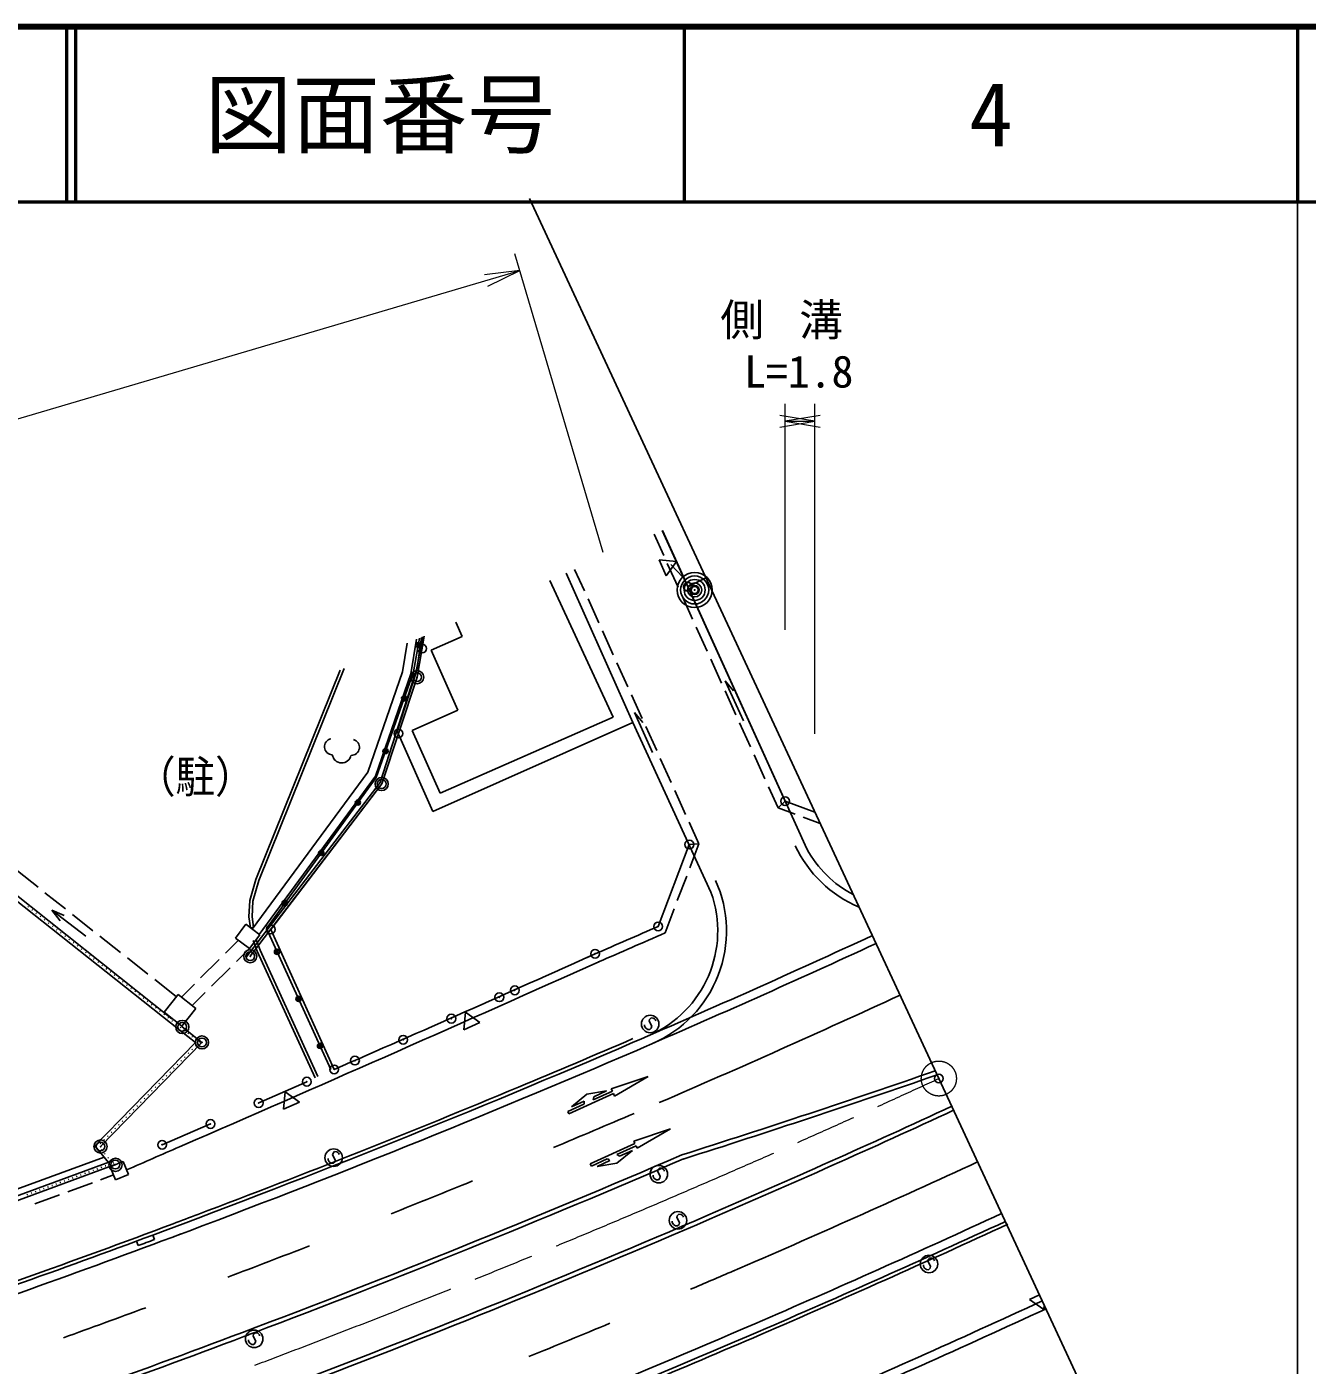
# Model space of a CAD drawing. Units: millimetres, scale not verified. Extents: x 40000 to 680000, y 20000 to 380000.
# Drawn here: x 506472 to 579546, y 303586 to 380000 of the extents above; entities that cross this region are included whole.
import ezdxf
from ezdxf.enums import TextEntityAlignment as Align

# ---------------------------------------------------------------- set-up
doc = ezdxf.new("R2010")
doc.units = ezdxf.units.MM
doc.header["$LTSCALE"] = 1000
doc.header["$PDMODE"] = 32
doc.header["$PDSIZE"] = 500
doc.linetypes.add('CHAIN', pattern=[18.5, 12, -1.5, 3.5, -1.5])
for name, color, linetype, lineweight in [('M-BGD', 7, 'Continuous', 25), ('M-BMK', 2, 'CHAIN', 13), ('M-BMK-OTRS', 5, 'Continuous', 25), ('M-BMK-ROW', 30, 'Continuous', 25), ('M-STR-HTXT', 7, 'Continuous', 13), ('M-STR-STRC', 7, 'Continuous', 25), ('M-STR-STRD', 7, 'Continuous', 25), ('M-TTL', 2, 'Continuous', 140), ('M-TTL-BAND', 7, 'Continuous', 25), ('M-TTL-LINE', 7, 'Continuous', 50)]:
    doc.layers.add(name, color=color, linetype=linetype, lineweight=lineweight)
doc.layers.add('M-OTRS', color=6, linetype='Continuous')
doc.layers.add('M-TTL-TXT', color=7, linetype='Continuous')
doc.styles.add('ＭＳ ゴシック', font='')
doc.styles.get('ＭＳ ゴシック').set_extended_font_data('MS Gothic')

# ---------------------------------------------------------------- blocks, each defined once
blk = doc.blocks.new('open_arrow')
at = {"color": 0, "linetype": 'Continuous', "lineweight": -2}
blk.add_lwpolyline([(7.5, 1.25), (0, 0), (7.5, -1.25)], dxfattribs=at)

msp = doc.modelspace()

# ---------------------------------------------------------------- linework, layer by layer
at = {"layer": 'M-BGD'}
for p, q in [((542271, 351032), (542819, 349821)), ((544172, 348059), (542735, 351239)), ((542746, 351243), (550984, 333060)), ((543026, 349366), (543645, 347999)), ((543908, 348575), (543220, 349301)), ((537260, 348804), (541061, 340288)), ((537739, 349016), (538294, 347790)), ((539935, 340585), (536317, 348384)), ((538501, 347334), (539120, 345968)), ((543851, 347544), (544470, 346178)), ((530961, 346002), (531323, 345188)), ((539326, 345513), (539945, 344146)), ((544676, 345722), (545295, 344356)), ((527907, 343177), (528179, 344814)), ((528393, 343053), (528722, 345033)), ((528548, 343172), (528884, 345098)), ((529056, 345167), (528680, 343080)), ((528748, 342871), (529150, 345205)), ((528755, 343429), (528990, 345140)), ((529558, 344407), (531323, 345188)), ((531074, 340980), (529558, 344407)), ((545502, 343900), (546120, 342534)), ((519539, 331320), (524361, 343277)), ((519710, 331262), (524592, 343370)), ((525927, 337445), (527907, 343177)), ((526412, 337146), (528548, 343172)), ((526649, 336849), (528755, 343429)), ((540151, 343691), (540770, 342325)), ((526375, 337210), (528393, 343053)), ((526727, 336770), (528748, 342871)), ((528680, 343080), (527609, 339790)), ((546335, 342653), (546812, 342086)), ((547367, 340376), (546335, 342653)), ((540976, 341869), (541595, 340503)), ((546327, 342079), (546946, 340712)), ((528475, 339831), (531074, 340980)), ((541149, 340844), (541626, 340277)), ((542181, 338567), (541149, 340844)), ((541061, 340288), (529650, 335192)), ((530058, 336251), (539935, 340585)), ((541061, 340288), (545516, 330587)), ((541802, 340047), (542421, 338681)), ((547152, 340257), (547771, 338890)), ((527609, 339790), (529650, 335192)), ((530058, 336251), (528475, 339831)), ((542627, 338226), (543246, 336859)), ((547977, 338435), (548596, 337069)), ((519334, 328482), (525927, 337445)), ((519737, 328186), (526375, 337210)), ((520144, 328529), (526412, 337146)), ((518996, 326879), (526649, 336849)), ((519227, 326936), (526727, 336770)), ((543452, 336404), (544071, 335037)), ((548803, 336613), (549351, 335402)), ((549747, 335788), (549351, 335402)), ((551455, 335152), (549747, 335788)), ((550319, 335042), (549351, 335402)), ((551755, 334507), (550787, 334867)), ((544278, 334582), (544833, 333356)), ((501853, 333282), (515230, 322691)), ((514747, 323364), (501919, 333568)), ((542504, 328639), (544282, 333313)), ((544282, 333313), (544833, 333356)), ((544309, 331979), (544833, 333356)), ((543957, 332458), (543962, 332471)), ((505939, 331807), (507115, 330876)), ((519202, 330114), (519539, 331320)), ((519381, 330084), (519710, 331262)), ((543598, 330109), (544132, 331511)), ((507507, 330565), (508683, 329634)), ((519147, 329187), (519202, 330114)), ((506524, 329776), (506563, 329744)), ((506759, 329589), (506798, 329558)), ((506994, 329403), (507033, 329372)), ((509851, 328075), (507905, 329571)), ((508386, 328965), (507905, 329571)), ((507905, 329571), (508614, 329263)), ((519328, 329195), (519381, 330084)), ((542896, 328265), (543420, 329642)), ((507229, 329217), (507268, 329186)), ((507464, 329031), (507504, 329000)), ((507700, 328844), (507739, 328813)), ((507935, 328658), (507974, 328627)), ((509075, 329324), (510251, 328393)), ((518386, 327967), (518975, 328758)), ((518975, 328758), (519772, 328164)), ((519239, 328561), (519147, 329187)), ((519239, 328561), (519417, 328587)), ((519417, 328587), (519328, 329195)), ((508170, 328472), (508209, 328441)), ((508405, 328286), (508444, 328255)), ((508640, 328099), (508680, 328068)), ((508876, 327913), (508915, 327882)), ((510643, 328082), (511819, 327151)), ((518551, 327845), (517809, 327107)), ((519183, 327374), (518386, 327967)), ((519772, 328164), (519183, 327374)), ((519618, 327220), (519399, 327832)), ((519788, 327281), (519568, 327893)), ((523819, 320477), (520144, 328529)), ((524018, 320474), (520396, 328469)), ((509111, 327727), (509150, 327696)), ((509346, 327541), (509385, 327510)), ((509581, 327355), (509620, 327323)), ((509816, 327168), (509856, 327137)), ((519183, 327374), (518434, 326629)), ((522924, 319989), (519618, 327220)), ((523087, 320064), (519788, 327281)), ((538907, 327073), (538451, 326867)), ((510052, 326982), (510091, 326951)), ((510287, 326796), (510326, 326765)), ((510522, 326610), (510561, 326579)), ((510757, 326423), (510796, 326392)), ((512211, 326841), (513387, 325910)), ((517455, 326755), (516391, 325697)), ((510992, 326237), (511032, 326206)), ((511228, 326051), (511267, 326020)), ((511463, 325865), (511502, 325834)), ((511698, 325678), (511737, 325647)), ((513779, 325599), (515001, 324632)), ((518079, 326276), (517016, 325218)), ((511933, 325492), (511972, 325461)), ((512168, 325306), (512208, 325275)), ((512404, 325120), (512443, 325089)), ((512639, 324933), (512678, 324902)), ((516037, 325345), (515295, 324607)), ((516661, 324866), (515912, 324121)), ((512874, 324747), (512913, 324716)), ((513109, 324561), (513148, 324530)), ((513344, 324375), (513383, 324344)), ((513579, 324189), (513619, 324158)), ((513815, 324002), (513854, 323971)), ((515106, 324757), (514305, 323741)), ((516126, 323952), (515106, 324757)), ((514050, 323816), (514089, 323785)), ((514285, 323630), (514324, 323599)), ((514305, 323741), (515325, 322937)), ((514520, 323444), (514559, 323413)), ((514755, 323257), (514795, 323226)), ((515325, 322937), (516126, 323952)), ((542013, 323333), (541991, 323227)), ((542096, 323421), (542013, 323333)), ((542229, 323405), (542096, 323421)), ((542296, 323361), (542229, 323405)), ((542352, 323300), (542296, 323361)), ((542363, 323244), (542352, 323300)), ((514991, 323071), (515030, 323040)), ((515226, 322885), (515265, 322854)), ((515230, 322691), (516092, 322014)), ((516471, 322017), (515347, 322899)), ((515421, 322731), (515460, 322700)), ((515657, 322546), (515696, 322515)), ((532324, 323146), (531410, 322741)), ((541730, 322944), (541730, 323016)), ((541797, 322828), (541730, 322944)), ((541914, 322750), (541797, 322828)), ((542030, 322745), (541914, 322750)), ((541991, 323227), (542135, 322939)), ((542113, 322834), (542030, 322745)), ((542135, 322939), (542113, 322834)), ((516092, 322014), (510351, 316118)), ((510683, 316073), (516471, 322017)), ((515893, 322361), (515932, 322330)), ((516136, 321844), (516101, 321809)), ((516129, 322176), (516168, 322145)), ((516345, 322059), (516310, 322023)), ((516365, 321991), (516405, 321960)), ((515299, 320985), (515264, 320949)), ((515508, 321200), (515473, 321164)), ((515717, 321414), (515682, 321379)), ((515927, 321629), (515892, 321594)), ((514671, 320340), (514636, 320304)), ((514880, 320555), (514845, 320519)), ((515090, 320770), (515055, 320734)), ((513834, 319480), (513799, 319444)), ((514043, 319695), (514008, 319659)), ((514252, 319910), (514218, 319874)), ((514462, 320125), (514427, 320089)), ((522453, 319774), (519707, 318559)), ((541926, 320073), (539830, 319367)), ((541926, 320073), (540016, 318957)), ((513206, 318835), (513171, 318799)), ((513415, 319050), (513380, 319014)), ((513625, 319265), (513590, 319229)), ((539954, 319094), (537406, 317934)), ((538431, 319060), (537554, 318332)), ((538283, 318663), (537554, 318332)), ((539557, 319243), (538431, 319060)), ((539892, 319230), (538800, 318733)), ((539557, 319243), (538829, 318911)), ((539830, 319367), (539892, 319230)), ((539954, 319094), (540016, 318957)), ((512369, 317975), (512334, 317939)), ((512578, 318190), (512543, 318154)), ((512788, 318405), (512753, 318369)), ((512997, 318620), (512962, 318584)), ((522032, 318602), (521118, 318197)), ((538254, 318485), (537344, 318071)), ((537344, 318071), (537406, 317934)), ((511741, 317330), (511706, 317295)), ((511950, 317545), (511916, 317510)), ((512160, 317760), (512125, 317724)), ((516955, 317360), (514197, 316172)), ((510904, 316471), (510869, 316435)), ((511113, 316686), (511078, 316650)), ((511323, 316901), (511288, 316865)), ((511532, 317115), (511497, 317080)), ((516102, 316450), (515184, 316051)), ((543213, 317088), (541117, 316382)), ((541179, 316245), (541117, 316382)), ((543213, 317088), (541304, 315972)), ((510351, 316118), (511131, 315163)), ((510695, 316256), (510660, 316220)), ((510716, 315908), (510747, 315870)), ((510905, 315676), (510937, 315637)), ((523949, 315701), (523927, 315596)), ((523927, 315596), (524071, 315308)), ((524032, 315790), (523949, 315701)), ((524165, 315774), (524032, 315790)), ((524232, 315729), (524165, 315774)), ((524287, 315668), (524232, 315729)), ((524298, 315613), (524287, 315668)), ((541179, 316245), (538631, 315086)), ((541242, 316109), (540149, 315612)), ((541031, 315848), (540153, 315120)), ((541031, 315848), (540302, 315517)), ((541304, 315972), (541242, 316109)), ((510883, 315466), (505337, 313425)), ((511358, 315247), (505462, 313077)), ((511526, 315041), (505546, 312841)), ((510755, 314892), (510708, 314874)), ((510990, 314978), (510943, 314961)), ((511095, 315444), (511127, 315405)), ((511224, 315064), (511177, 315047)), ((511967, 315215), (511230, 314904)), ((511230, 314904), (511540, 314167)), ((511285, 315211), (511317, 315173)), ((511441, 315143), (511394, 315125)), ((511967, 315215), (512278, 314478)), ((523666, 315313), (523666, 315385)), ((523733, 315196), (523666, 315313)), ((523849, 315119), (523733, 315196)), ((523966, 315113), (523849, 315119)), ((524049, 315202), (523966, 315113)), ((524071, 315308), (524049, 315202)), ((538693, 314950), (538631, 315086)), ((539603, 315364), (538693, 314950)), ((539756, 315268), (539028, 314937)), ((540153, 315120), (539028, 314937)), ((542585, 314846), (542502, 314757)), ((542718, 314830), (542585, 314846)), ((542785, 314785), (542718, 314830)), ((508643, 314114), (508597, 314097)), ((508878, 314201), (508831, 314184)), ((509113, 314287), (509066, 314270)), ((509347, 314374), (509300, 314356)), ((509582, 314460), (509535, 314443)), ((509817, 314546), (509770, 314529)), ((510051, 314633), (510004, 314615)), ((510286, 314719), (510239, 314702)), ((510520, 314805), (510473, 314788)), ((511421, 314449), (510683, 314178)), ((512278, 314478), (511540, 314167)), ((542219, 314369), (542219, 314441)), ((542286, 314252), (542219, 314369)), ((542402, 314175), (542286, 314252)), ((542519, 314169), (542402, 314175)), ((542502, 314757), (542480, 314652)), ((542480, 314652), (542624, 314364)), ((542602, 314258), (542519, 314169)), ((542624, 314364), (542602, 314258)), ((542840, 314724), (542785, 314785)), ((542851, 314669), (542840, 314724)), ((506532, 313337), (506485, 313320)), ((506767, 313424), (506720, 313407)), ((508337, 313314), (506929, 312796)), ((507001, 313510), (506954, 313493)), ((507236, 313596), (507189, 313579)), ((507470, 313683), (507423, 313666)), ((507705, 313769), (507658, 313752)), ((507940, 313855), (507893, 313838)), ((508174, 313942), (508127, 313925)), ((508409, 314028), (508362, 314011)), ((510214, 314005), (508806, 313487)), ((543312, 311735), (543312, 311807)), ((543594, 312124), (543572, 312018)), ((543572, 312018), (543717, 311730)), ((543678, 312213), (543594, 312124)), ((543811, 312196), (543678, 312213)), ((543877, 312152), (543811, 312196)), ((543933, 312091), (543877, 312152)), ((543944, 312035), (543933, 312091)), ((513663, 311020), (513761, 310764)), ((543378, 311619), (543312, 311735)), ((543495, 311541), (543378, 311619)), ((543611, 311536), (543495, 311541)), ((543695, 311625), (543611, 311536)), ((543717, 311730), (543695, 311625)), ((512824, 310416), (512730, 310661)), ((557921, 309630), (557899, 309525)), ((557899, 309525), (558043, 309237)), ((558004, 309719), (557921, 309630)), ((558137, 309703), (558004, 309719)), ((558204, 309658), (558137, 309703)), ((558259, 309597), (558204, 309658)), ((558271, 309542), (558259, 309597)), ((557638, 309242), (557638, 309314)), ((557705, 309125), (557638, 309242)), ((557822, 309048), (557705, 309125)), ((557938, 309042), (557822, 309048)), ((558021, 309131), (557938, 309042)), ((558043, 309237), (558021, 309131)), ((519131, 304968), (519131, 305040)), ((519197, 304851), (519131, 304968)), ((519413, 305356), (519391, 305251)), ((519391, 305251), (519536, 304962)), ((519497, 305445), (519413, 305356)), ((519630, 305428), (519497, 305445)), ((519536, 304962), (519514, 304857)), ((519696, 305384), (519630, 305428)), ((519752, 305323), (519696, 305384)), ((519763, 305267), (519752, 305323)), ((519314, 304774), (519197, 304851)), ((519430, 304768), (519314, 304774)), ((519514, 304857), (519430, 304768))]:
    msp.add_line(p, q, dxfattribs=at)
for points in [[(545232, 348531), (544204, 348024), (542746, 351243)], [(549748, 335786), (544204, 348024), (545232, 348531)], [(520396, 328469), (526727, 336770), (527681, 339652)], [(531410, 322741), (531517, 323735), (532324, 323146)], [(521118, 318197), (521224, 319191), (522032, 318602)]]:
    msp.add_lwpolyline(points, dxfattribs=at)
for centre, radius in [((544588, 347846), 1000), ((544588, 347846), 800), ((544588, 347846), 600), ((544588, 347846), 400), ((544588, 347846), 200), ((544588, 347846), 20), ((528814, 344698), 150), ((528814, 344698), 90), ((528814, 344698), 30), ((528014, 341665), 150), ((528014, 341665), 90), ((528014, 341665), 30), ((526946, 338652), 150), ((526946, 338652), 90), ((526946, 338652), 30), ((525367, 335710), 150), ((525367, 335710), 90), ((525367, 335710), 30), ((523278, 332837), 150), ((523278, 332837), 90), ((523278, 332837), 30), ((521189, 329965), 150), ((521189, 329965), 90), ((521189, 329965), 30), ((520756, 327187), 150), ((520756, 327187), 90), ((520756, 327187), 30), ((521982, 324503), 150), ((521982, 324503), 90), ((521982, 324503), 30), ((542052, 323066), 500), ((523207, 321819), 150), ((523207, 321819), 90), ((523207, 321819), 30), ((523988, 315435), 500), ((542541, 314491), 500), ((543633, 311857), 500), ((557960, 309364), 500), ((519452, 305090), 500)]:
    msp.add_circle(centre, radius, dxfattribs=at)
for centre, radius, start, end in [((523917, 338897), 459, 100.75841, 269.09469), ((524997, 338863), 459, 267.36765, 75.70393), ((524445, 338509), 540, 187.5021, 348.96025), ((556674, 336201), 6500, 208.9047, 242.18421), ((539403, 328378), 6500, 293.42544, 19.87514), ((311008, 855526), 575500, 293.32845, 293.719), ((311008, 855526), 576000, 293.32845, 293.73984), ((311008, 855526), 581000, 293.32845, 294.80196), ((-86118, 1716933), 1523931, 293.60137, 294.21362), ((-360037, 2330323), 2196202, 293.51155, 294.16782), ((314266, 847673), 572499, 290.38292, 293.34031), ((311012, 855528), 580800, 292.63428, 293.33476), ((311012, 855528), 580800, 290.69202, 292.63428), ((538034, 318612), 254, 330.00143, 11.54514), ((538327, 318902), 502, 340.4301, 1.11647), ((734805, -192341), 553801, 113.36388, 113.7042), ((539965, 315145), 502, 47.80397, 68.49033), ((539554, 315114), 254, 37.3753, 78.91901), ((311012, 855528), 580801, 290.5432, 290.69202), ((311008, 855526), 599000, 293.32845, 294.8062), ((311012, 855528), 580801, 288.74988, 290.5432), ((318687, 833489), 557664, 288.73104, 290.46464), ((311156, 855372), 599000, 293.32845, 294.8062), ((311012, 855528), 581271, 290.31554, 290.41412), ((311008, 855526), 604000, 293.32845, 294.80734), ((311008, 855526), 604500, 293.32845, 294.80747), ((311008, 855526), 599000, 291.09015, 293.32845), ((311012, 855528), 599200, 292.63428, 293.33512)]:
    msp.add_arc(centre, radius, start, end, dxfattribs=at)
for p in [(544204, 348024), (544588, 347846), (529029, 344499), (528748, 342871), (528748, 342871), (527681, 339652), (526727, 336770), (526727, 336770), (549748, 335786), (544283, 333311), (544283, 333311), (520396, 328469), (542502, 328638), (542502, 328638), (542502, 328638), (519227, 326936), (519227, 326936), (538905, 327076), (538905, 327076), (538905, 327076), (533442, 324594), (533442, 324594), (533442, 324594), (534323, 324990), (530702, 323374), (530702, 323374), (530702, 323374), (515347, 322899), (515347, 322899), (516471, 322017), (516471, 322017), (527954, 322169), (527954, 322169), (527954, 322169), (525201, 320978), (525201, 320978), (525201, 320978), (524018, 320474), (524018, 320474), (524018, 320474), (522453, 319774), (522453, 319774), (522453, 319774), (522453, 319774), (519707, 318559), (519707, 318559), (519707, 318559), (519708, 318559), (516955, 317360), (516955, 317360), (516955, 317360), (516955, 317360), (514196, 316173), (514196, 316173), (514196, 316173), (514197, 316172), (510683, 316073), (510683, 316073), (511526, 315041), (511526, 315041), (511526, 315041), (511527, 315041)]:
    msp.add_point(p, dxfattribs=at)
at = {"layer": 'M-BMK'}
msp.add_circle((558523, 319955), 1000, dxfattribs=at)
for radius, start, end in [(590001, 294.57652, 294.80364), (590000, 292.63428, 294.57652), (590000, 290.69202, 292.63428)]:
    msp.add_arc((311012, 855528), radius, start, end, dxfattribs=at)
at = {"layer": 'M-BMK-OTRS'}
for p, q in [((558523, 319955), (535160, 370187)), ((579091, 275733), (558523, 319955))]:
    msp.add_line(p, q, dxfattribs=at)
at = {"layer": 'M-BMK-ROW'}
for p, q in [((542967, 348656), (542554, 349567)), ((563699, 307340), (564269, 307602))]:
    msp.add_line(p, q, dxfattribs=at)
for points in [[(542554, 349567), (543550, 349469), (542967, 348656)], [(564539, 307020), (564515, 306762), (563699, 307340)]]:
    msp.add_lwpolyline(points, dxfattribs=at)
for centre in [(528748, 342871), (526727, 336770), (519227, 326936), (515347, 322899), (516471, 322017), (510683, 316073), (511539, 315027)]:
    msp.add_circle(centre, 375, dxfattribs=at)
at = {"layer": 'M-OTRS'}
msp.add_point((558523, 319955), dxfattribs=at)
at = {"layer": 'M-STR-HTXT'}
for p, q in [((539358, 349986), (534321, 367042)), ((361494, 314958), (534604, 366083)), ((549748, 345565), (549748, 358480)), ((551455, 339639), (551455, 358480)), ((549748, 357480), (551455, 357480))]:
    msp.add_line(p, q, dxfattribs=at)
at = {"layer": 'M-STR-STRC'}
for centre, radius, start, end in [((556674, 336201), 7000, 204.94711, 247.27709), ((539403, 328378), 7000, 293.42544, 24.37103), ((311008, 855526), 581500, 293.32845, 294.80208), ((311008, 855526), 584750, 293.32845, 294.80287), ((311008, 855526), 581500, 290.52384, 293.32845), ((365378, 877952), 590000, 287.60823, 289.08804), ((311012, 855528), 584750, 292.68461, 293.17453), ((311008, 855526), 592000, 293.32845, 294.80458), ((311231, 854992), 587422, 290.69055, 293.32909), ((311008, 855526), 595250, 293.32845, 294.80534), ((311012, 855528), 584750, 291.70477, 292.19469), ((311008, 855526), 592000, 290.87768, 293.32845), ((311008, 855526), 598500, 293.32845, 294.80609), ((311012, 855528), 581501, 288.74988, 290.56624), ((311012, 855528), 584750, 290.72494, 291.21486), ((311012, 855528), 595250, 293.07934, 293.33505), ((311012, 855528), 584751, 289.7451, 290.23502), ((311008, 855526), 598500, 291.07445, 293.32845), ((311012, 855528), 595250, 292.11679, 292.59807), ((311012, 855528), 588001, 288.74988, 290.69202)]:
    msp.add_arc(centre, radius, start, end, dxfattribs=at)
at = {"layer": 'M-STR-STRD'}
for centre, radius, start, end in [((365378, 877952), 590250, 287.60823, 289.09053), ((311008, 855526), 591750, 293.32845, 294.80452), ((311008, 855526), 588250, 290.74649, 293.32845), ((311008, 855526), 591750, 290.85982, 293.32845), ((311012, 855528), 588251, 288.74988, 290.69202), ((311012, 855528), 588250, 290.69202, 290.78543)]:
    msp.add_arc(centre, radius, start, end, dxfattribs=at)
at = {"layer": 'M-TTL'}
msp.add_line((680000, 380000), (40000, 380000), dxfattribs=at)
at = {"layer": 'M-TTL-BAND'}
msp.add_line((579000, 20000), (579000, 370000), dxfattribs=at)
at = {"layer": 'M-TTL-LINE'}
for p, q in [((508747, 380000), (508747, 370000)), ((509247, 380000), (509247, 370000)), ((543997, 380000), (543997, 370000)), ((579000, 380000), (579000, 370000)), ((40000, 370000), (680000, 370000))]:
    msp.add_line(p, q, dxfattribs=at)

# ---------------------------------------------------------------- block references
at = {"layer": 'M-STR-HTXT', "xscale": 267, "yscale": 267}
for p, rotation in [((534604, 366083), 196.5), ((551455, 357480), 180)]:
    msp.add_blockref('open_arrow', p, dxfattribs=dict(at, rotation=rotation))
msp.add_blockref('open_arrow', (549748, 357480), dxfattribs=at)

# ---------------------------------------------------------------- texts
at = {"layer": 'M-BGD', "style": 'ＭＳ ゴシック', "width": 0.9}
msp.add_text('（駐）', height=1833, dxfattribs=at).set_placement((516091, 337187), align=Align.MIDDLE_CENTER)
at = {"layer": 'M-STR-HTXT', "style": 'ＭＳ ゴシック'}
msp.add_text('L=1.8', height=1833, dxfattribs=at).set_placement((550529, 358854), align=Align.BOTTOM_CENTER)
at = {"layer": 'M-STR-HTXT', "insert": (550550, 363168), "char_height": 1833, "attachment_point": 5, "style": 'ＭＳ ゴシック'}
msp.add_mtext('\\T1.8;側溝', dxfattribs=at)
at = {"layer": 'M-TTL-TXT', "style": 'ＭＳ ゴシック'}
for s, p in [('図面番号', (526622, 375000)), ('4', (561497, 375000))]:
    msp.add_text(s, height=3666, dxfattribs=at).set_placement(p, align=Align.MIDDLE_CENTER)

doc.saveas('drawing.dxf')
